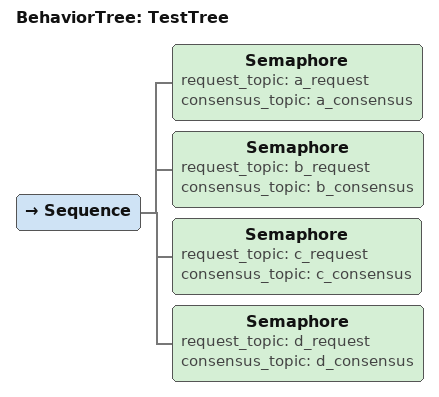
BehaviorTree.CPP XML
<?xml version="1.0"?>
<root main_tree_to_execute="TestTree">
    <BehaviorTree ID="TestTree">
		<Sequence>
			<Semaphore request_topic="a_request" consensus_topic="a_consensus"/>
			<Semaphore request_topic="b_request" consensus_topic="b_consensus"/>
			<Semaphore request_topic="c_request" consensus_topic="c_consensus"/>
			<Semaphore request_topic="d_request" consensus_topic="d_consensus"/>
		</Sequence>
    </BehaviorTree>
</root>
